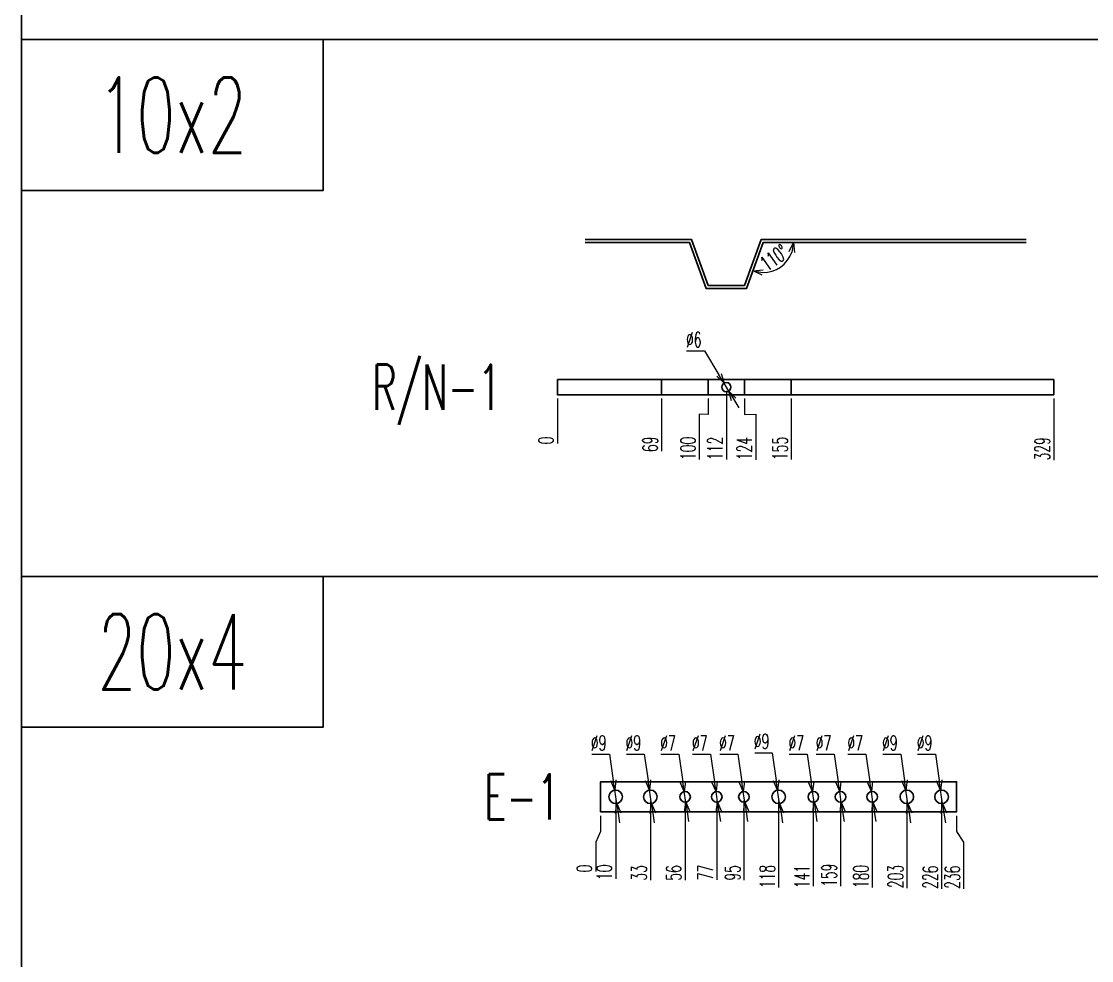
# Model space of a CAD drawing. Header units: millimetres. Extents: x 123558 to 149079, y -1073 to 14418.
# Drawn here: x 130754 to 131463, y 12008 to 12630 of the extents above; entities that cross this region are included whole.
import ezdxf
from ezdxf.enums import TextEntityAlignment as Align

# ---------------------------------------------------------------- set-up
doc = ezdxf.new("R2010")
doc.units = ezdxf.units.MM
doc.header["$LTSCALE"] = 3
doc.layers.add('@.VISIBLE', color=7, linetype='Continuous')
doc.styles.add('Ann_w01', font='romans.shx', dxfattribs={"width": 0.6, "bigfont": 'chineset.shx'})
doc.dimstyles.new('Dim 01_SC05', dxfattribs={"dimscale": 5, "dimtxt": 2, "dimasz": 1.3, "dimexe": 0.5, "dimexo": 0.5, "dimgap": 0.5, "dimtad": 1, "dimtoh": 1, "dimdec": 1, "dimzin": 12, "dimdsep": 46, "dimtxsty": 'Ann_w01', "dimblk": 'OPEN30', "dimcen": 1.5, "dimclrd": 6, "dimclre": 6, "dimclrt": 3, "dimadec": 1, "dimazin": 3, "dimtm": 1e-09, "dimtfac": 1, "dimtdec": 1, "dimtmove": 0, "dimatfit": 3, "dimldrblk": 'OPEN30', "dimfxl": 1, "dimtolj": 1, "dimlwd": 20, "dimlwe": 20, "dimarcsym": 0})

# ---------------------------------------------------------------- blocks, each defined once
blk = doc.blocks.new('*D664')
at = {"color": 6, "lineweight": 20, "transparency": 16777216}
blk.add_line((131108.83, 12380.25), (131108.83, 12350.47), dxfattribs=at)
at = {"layer": 'Defpoints', "color": 0, "transparency": 16777216}
for p in [(131108.83, 12382.75, 161.11), (131108.83, 12382.75, 161.11), (131108.83, 12356.97, 161.11)]:
    blk.add_point(p, dxfattribs=at)
at = {"color": 3, "transparency": 16777216, "insert": (131101.33, 12352.47), "char_height": 10, "attachment_point": 5, "rotation": 90, "style": 'Ann_w01'}
blk.add_mtext('\\A1;0', dxfattribs=at)
blk = doc.blocks.new('_Open30')
at = {"color": 0, "linetype": 'ByBlock', "lineweight": -2}
for p, q in [((-1, 0.27), (0, 0)), ((0, 0), (-1, -0.27)), ((0, 0), (-1, 0))]:
    blk.add_line(p, q, dxfattribs=at)
blk = doc.blocks.new('*D665')
at = {"color": 6, "lineweight": 20, "transparency": 16777216}
blk.add_line((131177.83, 12380.25), (131177.83, 12345.33), dxfattribs=at)
at = {"layer": 'Defpoints', "color": 0, "transparency": 16777216}
for p in [(131108.83, 12382.75, 161.11), (131177.83, 12382.75, 161.11), (131177.83, 12356.97, 161.11)]:
    blk.add_point(p, dxfattribs=at)
at = {"color": 3, "transparency": 16777216, "insert": (131170.33, 12349.9), "char_height": 10, "attachment_point": 5, "rotation": 90, "style": 'Ann_w01'}
blk.add_mtext('\\A1;69', dxfattribs=at)
blk = doc.blocks.new('*D666')
at = {"color": 6, "lineweight": 20, "transparency": 16777216}
for p, q in [((131208.83, 12380.25), (131208.83, 12369.75)), ((131208.83, 12369.75), (131202.83, 12369.97)), ((131202.83, 12369.97), (131202.83, 12339.9))]:
    blk.add_line(p, q, dxfattribs=at)
at = {"layer": 'Defpoints', "color": 0, "transparency": 16777216}
for p in [(131108.83, 12382.75, 161.11), (131208.83, 12382.75), (131202.83, 12356.97)]:
    blk.add_point(p, dxfattribs=at)
at = {"color": 3, "transparency": 16777216, "insert": (131195.33, 12347.18), "char_height": 10, "attachment_point": 5, "rotation": 90, "style": 'Ann_w01'}
blk.add_mtext('\\A1;100', dxfattribs=at)
blk = doc.blocks.new('*D667')
at = {"color": 6, "lineweight": 20, "transparency": 16777216}
blk.add_line((131220.83, 12385.25), (131220.83, 12339.9), dxfattribs=at)
at = {"layer": 'Defpoints', "color": 0, "transparency": 16777216}
for p in [(131220.83, 12387.75, 161.11), (131108.83, 12382.75, 161.11), (131220.83, 12356.97, 161.11)]:
    blk.add_point(p, dxfattribs=at)
at = {"color": 3, "transparency": 16777216, "insert": (131213.33, 12347.18), "char_height": 10, "attachment_point": 5, "rotation": 90, "style": 'Ann_w01'}
blk.add_mtext('\\A1;112', dxfattribs=at)
blk = doc.blocks.new('*D668')
at = {"color": 6, "lineweight": 20, "transparency": 16777216}
for p, q in [((131232.83, 12380.25), (131232.83, 12369.75)), ((131232.83, 12369.75), (131240.3, 12369.97)), ((131240.3, 12369.97), (131240.3, 12339.61))]:
    blk.add_line(p, q, dxfattribs=at)
at = {"layer": 'Defpoints', "color": 0, "transparency": 16777216}
for p in [(131108.83, 12382.75, 161.11), (131232.83, 12382.75), (131240.3, 12356.97)]:
    blk.add_point(p, dxfattribs=at)
at = {"color": 3, "transparency": 16777216, "insert": (131232.8, 12347.04), "char_height": 10, "attachment_point": 5, "rotation": 90, "style": 'Ann_w01'}
blk.add_mtext('\\A1;124', dxfattribs=at)
blk = doc.blocks.new('*D669')
at = {"color": 6, "lineweight": 20, "transparency": 16777216}
blk.add_line((131263.83, 12380.25), (131263.83, 12339.9), dxfattribs=at)
at = {"layer": 'Defpoints', "color": 0, "transparency": 16777216}
for p in [(131108.83, 12382.75, 161.11), (131263.83, 12382.75, 161.11), (131263.83, 12356.97, 161.11)]:
    blk.add_point(p, dxfattribs=at)
at = {"color": 3, "transparency": 16777216, "insert": (131256.33, 12347.18), "char_height": 10, "attachment_point": 5, "rotation": 90, "style": 'Ann_w01'}
blk.add_mtext('\\A1;155', dxfattribs=at)
blk = doc.blocks.new('*D670')
at = {"color": 6, "lineweight": 20, "transparency": 16777216}
blk.add_line((131437.83, 12380.25), (131437.83, 12339.33), dxfattribs=at)
at = {"layer": 'Defpoints', "color": 0, "transparency": 16777216}
for p in [(131108.83, 12382.75, 161.11), (131437.83, 12382.75, 161.11), (131437.83, 12356.97, 161.11)]:
    blk.add_point(p, dxfattribs=at)
at = {"color": 3, "transparency": 16777216, "insert": (131430.33, 12346.9), "char_height": 10, "attachment_point": 5, "rotation": 90, "style": 'Ann_w01'}
blk.add_mtext('\\A1;329', dxfattribs=at)
blk = doc.blocks.new('*D672')
at = {"color": 6, "lineweight": 20, "transparency": 16777216}
for p, q in [((131194.49, 12411.77), (131206.42, 12411.77)), ((131206.42, 12411.77), (131215.94, 12395.9)), ((131222.37, 12385.18), (131219.28, 12390.33)), ((131225.71, 12379.61), (131229.06, 12374.03))]:
    blk.add_line(p, q, dxfattribs=at)
at = {"layer": 'Defpoints', "color": 0, "transparency": 16777216}
for p in [(131219.28, 12390.33, 161.11), (131222.37, 12385.18, 161.11)]:
    blk.add_point(p, dxfattribs=at)
at = {"color": 6, "lineweight": 20, "transparency": 16777216, "xscale": 6.5, "yscale": 6.5, "zscale": 6.5}
for p, rotation in [((131219.28, 12390.33), 300.9562556386932), ((131222.37, 12385.18), 120.9562556386931)]:
    blk.add_blockref('_Open30', p, dxfattribs=dict(at, rotation=rotation))
at = {"color": 3, "transparency": 16777216, "insert": (131199.21, 12419.27), "char_height": 10, "attachment_point": 5, "style": 'Ann_w01'}
blk.add_mtext('\\A1;∅6', dxfattribs=at)
blk = doc.blocks.new('*D675')
at = {"color": 6, "lineweight": 20, "transparency": 16777216}
for p, q in [((131137.47, 12103.9), (131137.47, 12093.4)), ((131137.47, 12093.4), (131134.26, 12086.37)), ((131134.26, 12086.37), (131134.26, 12066.87))]:
    blk.add_line(p, q, dxfattribs=at)
at = {"layer": 'Defpoints', "color": 0, "transparency": 16777216}
for p in [(131137.47, 12116.4), (131137.47, 12106.4), (131134.26, 12073.37)]:
    blk.add_point(p, dxfattribs=at)
at = {"color": 3, "transparency": 16777216, "insert": (131126.76, 12068.87), "char_height": 10, "attachment_point": 5, "rotation": 90, "style": 'Ann_w01'}
blk.add_mtext('\\A1;0', dxfattribs=at)
blk = doc.blocks.new('*D676')
at = {"color": 6, "lineweight": 20, "transparency": 16777216}
blk.add_line((131147.47, 12113.9), (131147.47, 12062.01), dxfattribs=at)
at = {"layer": 'Defpoints', "color": 0, "transparency": 16777216}
for p in [(131137.47, 12116.4), (131147.47, 12116.4), (131147.47, 12073.37)]:
    blk.add_point(p, dxfattribs=at)
at = {"color": 3, "transparency": 16777216, "insert": (131139.97, 12066.44), "char_height": 10, "attachment_point": 5, "rotation": 90, "style": 'Ann_w01'}
blk.add_mtext('\\A1;10', dxfattribs=at)
blk = doc.blocks.new('*D677')
at = {"color": 6, "lineweight": 20, "transparency": 16777216}
blk.add_line((131170.47, 12113.9), (131170.47, 12061.16), dxfattribs=at)
at = {"layer": 'Defpoints', "color": 0, "transparency": 16777216}
for p in [(131137.47, 12116.4), (131170.47, 12116.4), (131170.47, 12073.37)]:
    blk.add_point(p, dxfattribs=at)
at = {"color": 3, "transparency": 16777216, "insert": (131162.97, 12066.01), "char_height": 10, "attachment_point": 5, "rotation": 90, "style": 'Ann_w01'}
blk.add_mtext('\\A1;33', dxfattribs=at)
blk = doc.blocks.new('*D678')
at = {"color": 6, "lineweight": 20, "transparency": 16777216}
blk.add_line((131193.47, 12113.9), (131193.47, 12061.16), dxfattribs=at)
at = {"layer": 'Defpoints', "color": 0, "transparency": 16777216}
for p in [(131137.47, 12116.4), (131193.47, 12116.4), (131193.47, 12073.37)]:
    blk.add_point(p, dxfattribs=at)
at = {"color": 3, "transparency": 16777216, "insert": (131185.97, 12066.01), "char_height": 10, "attachment_point": 5, "rotation": 90, "style": 'Ann_w01'}
blk.add_mtext('\\A1;56', dxfattribs=at)
blk = doc.blocks.new('*D679')
at = {"color": 6, "lineweight": 20, "transparency": 16777216}
blk.add_line((131214.47, 12113.9), (131214.47, 12061.44), dxfattribs=at)
at = {"layer": 'Defpoints', "color": 0, "transparency": 16777216}
for p in [(131137.47, 12116.4), (131214.47, 12116.4), (131214.47, 12073.66)]:
    blk.add_point(p, dxfattribs=at)
at = {"color": 3, "transparency": 16777216, "insert": (131206.97, 12066.3), "char_height": 10, "attachment_point": 5, "rotation": 90, "style": 'Ann_w01'}
blk.add_mtext('\\A1;77', dxfattribs=at)
blk = doc.blocks.new('*D680')
at = {"color": 6, "lineweight": 20, "transparency": 16777216}
blk.add_line((131232.47, 12113.9), (131232.47, 12061.16), dxfattribs=at)
at = {"layer": 'Defpoints', "color": 0, "transparency": 16777216}
for p in [(131137.47, 12116.4), (131232.47, 12116.4), (131232.47, 12073.37)]:
    blk.add_point(p, dxfattribs=at)
at = {"color": 3, "transparency": 16777216, "insert": (131224.97, 12066.01), "char_height": 10, "attachment_point": 5, "rotation": 90, "style": 'Ann_w01'}
blk.add_mtext('\\A1;95', dxfattribs=at)
blk = doc.blocks.new('*D681')
at = {"color": 6, "lineweight": 20, "transparency": 16777216}
blk.add_line((131255.47, 12113.9), (131255.47, 12056.3), dxfattribs=at)
at = {"layer": 'Defpoints', "color": 0, "transparency": 16777216}
for p in [(131137.47, 12116.4), (131255.47, 12116.4), (131255.47, 12073.37)]:
    blk.add_point(p, dxfattribs=at)
at = {"color": 3, "transparency": 16777216, "insert": (131247.97, 12063.59), "char_height": 10, "attachment_point": 5, "rotation": 90, "style": 'Ann_w01'}
blk.add_mtext('\\A1;118', dxfattribs=at)
blk = doc.blocks.new('*D682')
at = {"color": 6, "lineweight": 20, "transparency": 16777216}
blk.add_line((131278.47, 12113.9), (131278.47, 12057.16), dxfattribs=at)
at = {"layer": 'Defpoints', "color": 0, "transparency": 16777216}
for p in [(131137.47, 12116.4), (131278.47, 12116.4), (131278.47, 12072.51)]:
    blk.add_point(p, dxfattribs=at)
at = {"color": 3, "transparency": 16777216, "insert": (131270.97, 12063.59), "char_height": 10, "attachment_point": 5, "rotation": 90, "style": 'Ann_w01'}
blk.add_mtext('\\A1;141', dxfattribs=at)
blk = doc.blocks.new('*D683')
at = {"color": 6, "lineweight": 20, "transparency": 16777216}
blk.add_line((131296.47, 12113.9), (131296.47, 12057.3), dxfattribs=at)
at = {"layer": 'Defpoints', "color": 0, "transparency": 16777216}
for p in [(131137.47, 12116.4), (131296.47, 12116.4), (131296.47, 12074.09)]:
    blk.add_point(p, dxfattribs=at)
at = {"color": 3, "transparency": 16777216, "insert": (131288.97, 12064.44), "char_height": 10, "attachment_point": 5, "rotation": 90, "style": 'Ann_w01'}
blk.add_mtext('\\A1;159', dxfattribs=at)
blk = doc.blocks.new('*D684')
at = {"color": 6, "lineweight": 20, "transparency": 16777216}
blk.add_line((131317.47, 12113.9), (131317.47, 12056.3), dxfattribs=at)
at = {"layer": 'Defpoints', "color": 0, "transparency": 16777216}
for p in [(131137.47, 12116.4), (131317.47, 12116.4), (131317.47, 12073.37)]:
    blk.add_point(p, dxfattribs=at)
at = {"color": 3, "transparency": 16777216, "insert": (131309.97, 12063.59), "char_height": 10, "attachment_point": 5, "rotation": 90, "style": 'Ann_w01'}
blk.add_mtext('\\A1;180', dxfattribs=at)
blk = doc.blocks.new('*D685')
at = {"color": 6, "lineweight": 20, "transparency": 16777216}
blk.add_line((131340.47, 12113.9), (131340.47, 12055.87), dxfattribs=at)
at = {"layer": 'Defpoints', "color": 0, "transparency": 16777216}
for p in [(131137.47, 12116.4), (131340.47, 12116.4), (131340.47, 12073.8)]:
    blk.add_point(p, dxfattribs=at)
at = {"color": 3, "transparency": 16777216, "insert": (131332.97, 12063.59), "char_height": 10, "attachment_point": 5, "rotation": 90, "style": 'Ann_w01'}
blk.add_mtext('\\A1;203', dxfattribs=at)
blk = doc.blocks.new('*D686')
at = {"color": 6, "lineweight": 20, "transparency": 16777216}
blk.add_line((131363.47, 12113.9), (131363.47, 12055.44), dxfattribs=at)
at = {"layer": 'Defpoints', "color": 0, "transparency": 16777216}
for p in [(131137.47, 12116.4), (131363.47, 12116.4), (131363.47, 12073.37)]:
    blk.add_point(p, dxfattribs=at)
at = {"color": 3, "transparency": 16777216, "insert": (131355.97, 12063.16), "char_height": 10, "attachment_point": 5, "rotation": 90, "style": 'Ann_w01'}
blk.add_mtext('\\A1;226', dxfattribs=at)
blk = doc.blocks.new('*D687')
at = {"color": 6, "lineweight": 20, "transparency": 16777216}
for p, q in [((131373.47, 12103.9), (131373.47, 12093.4)), ((131373.47, 12093.4), (131378.1, 12086.37)), ((131378.1, 12086.37), (131378.1, 12055.44))]:
    blk.add_line(p, q, dxfattribs=at)
at = {"layer": 'Defpoints', "color": 0, "transparency": 16777216}
for p in [(131137.47, 12116.4), (131373.47, 12106.4), (131378.1, 12073.37)]:
    blk.add_point(p, dxfattribs=at)
at = {"color": 3, "transparency": 16777216, "insert": (131370.6, 12063.16), "char_height": 10, "attachment_point": 5, "rotation": 90, "style": 'Ann_w01'}
blk.add_mtext('\\A1;236', dxfattribs=at)
blk = doc.blocks.new('*D688')
at = {"color": 6, "lineweight": 20, "transparency": 16777216}
for p, q in [((131347.6, 12144.61), (131359.38, 12144.61)), ((131359.38, 12144.61), (131361.89, 12127.29)), ((131364.12, 12111.95), (131362.83, 12120.86)), ((131365.05, 12105.52), (131365.98, 12099.08))]:
    blk.add_line(p, q, dxfattribs=at)
at = {"layer": 'Defpoints', "color": 0, "transparency": 16777216}
for p in [(131362.83, 12120.86), (131364.12, 12111.95)]:
    blk.add_point(p, dxfattribs=at)
at = {"color": 6, "lineweight": 20, "transparency": 16777216, "xscale": 6.5, "yscale": 6.5, "zscale": 6.5}
for p, rotation in [((131362.83, 12120.86), 278.2528858712109), ((131364.12, 12111.95), 98.25288587121092)]:
    blk.add_blockref('_Open30', p, dxfattribs=dict(at, rotation=rotation))
at = {"color": 3, "transparency": 16777216, "insert": (131352.17, 12152.11), "char_height": 10, "attachment_point": 5, "style": 'Ann_w01'}
blk.add_mtext('\\A1;∅9', dxfattribs=at)
blk = doc.blocks.new('*D689')
at = {"color": 6, "lineweight": 20, "transparency": 16777216}
for p, q in [((131131.6, 12144.61), (131143.38, 12144.61)), ((131143.38, 12144.61), (131145.89, 12127.29)), ((131148.12, 12111.95), (131146.83, 12120.86)), ((131149.05, 12105.52), (131149.98, 12099.08))]:
    blk.add_line(p, q, dxfattribs=at)
at = {"layer": 'Defpoints', "color": 0, "transparency": 16777216}
for p in [(131146.83, 12120.86), (131148.12, 12111.95)]:
    blk.add_point(p, dxfattribs=at)
at = {"color": 6, "lineweight": 20, "transparency": 16777216, "xscale": 6.5, "yscale": 6.5, "zscale": 6.5}
for p, rotation in [((131146.83, 12120.86), 278.2528858712076), ((131148.12, 12111.95), 98.2528858712076)]:
    blk.add_blockref('_Open30', p, dxfattribs=dict(at, rotation=rotation))
at = {"color": 3, "transparency": 16777216, "insert": (131136.17, 12152.11), "char_height": 10, "attachment_point": 5, "style": 'Ann_w01'}
blk.add_mtext('\\A1;∅9', dxfattribs=at)
blk = doc.blocks.new('*D690')
at = {"color": 6, "lineweight": 20, "transparency": 16777216}
for p, q in [((131324.6, 12144.61), (131336.38, 12144.61)), ((131336.38, 12144.61), (131338.89, 12127.29)), ((131341.12, 12111.95), (131339.83, 12120.86)), ((131342.05, 12105.52), (131342.98, 12099.08))]:
    blk.add_line(p, q, dxfattribs=at)
at = {"layer": 'Defpoints', "color": 0, "transparency": 16777216}
for p in [(131339.83, 12120.86), (131341.12, 12111.95)]:
    blk.add_point(p, dxfattribs=at)
at = {"color": 6, "lineweight": 20, "transparency": 16777216, "xscale": 6.5, "yscale": 6.5, "zscale": 6.5}
for p, rotation in [((131339.83, 12120.86), 278.2528858712225), ((131341.12, 12111.95), 98.25288587122257)]:
    blk.add_blockref('_Open30', p, dxfattribs=dict(at, rotation=rotation))
at = {"color": 3, "transparency": 16777216, "insert": (131329.17, 12152.11), "char_height": 10, "attachment_point": 5, "style": 'Ann_w01'}
blk.add_mtext('\\A1;∅9', dxfattribs=at)
blk = doc.blocks.new('*D691')
at = {"color": 6, "lineweight": 20, "transparency": 16777216}
for p, q in [((131154.6, 12144.61), (131166.38, 12144.61)), ((131166.38, 12144.61), (131168.89, 12127.29)), ((131171.12, 12111.95), (131169.83, 12120.86)), ((131172.05, 12105.52), (131172.98, 12099.08))]:
    blk.add_line(p, q, dxfattribs=at)
at = {"layer": 'Defpoints', "color": 0, "transparency": 16777216}
for p in [(131169.83, 12120.86), (131171.12, 12111.95)]:
    blk.add_point(p, dxfattribs=at)
at = {"color": 6, "lineweight": 20, "transparency": 16777216, "xscale": 6.5, "yscale": 6.5, "zscale": 6.5}
for p, rotation in [((131169.83, 12120.86), 278.2528858704674), ((131171.12, 12111.95), 98.25288587046747)]:
    blk.add_blockref('_Open30', p, dxfattribs=dict(at, rotation=rotation))
at = {"color": 3, "transparency": 16777216, "insert": (131159.17, 12152.11), "char_height": 10, "attachment_point": 5, "style": 'Ann_w01'}
blk.add_mtext('\\A1;∅9', dxfattribs=at)
blk = doc.blocks.new('*D692')
at = {"color": 6, "lineweight": 20, "transparency": 16777216}
for p, q in [((131280.45, 12144.61), (131292.38, 12144.61)), ((131292.38, 12144.61), (131295.04, 12126.3)), ((131296.98, 12112.94), (131295.97, 12119.87)), ((131297.91, 12106.51), (131298.84, 12100.07))]:
    blk.add_line(p, q, dxfattribs=at)
at = {"layer": 'Defpoints', "color": 0, "transparency": 16777216}
for p in [(131295.97, 12119.87), (131296.98, 12112.94)]:
    blk.add_point(p, dxfattribs=at)
at = {"color": 6, "lineweight": 20, "transparency": 16777216, "xscale": 6.5, "yscale": 6.5, "zscale": 6.5}
for p, rotation in [((131295.97, 12119.87), 278.2528858706122), ((131296.98, 12112.94), 98.25288587061219)]:
    blk.add_blockref('_Open30', p, dxfattribs=dict(at, rotation=rotation))
at = {"color": 3, "transparency": 16777216, "insert": (131285.17, 12152.11), "char_height": 10, "attachment_point": 5, "style": 'Ann_w01'}
blk.add_mtext('\\A1;∅7', dxfattribs=at)
blk = doc.blocks.new('*D693')
at = {"color": 6, "lineweight": 20, "transparency": 16777216}
for p, q in [((131262.45, 12144.61), (131274.38, 12144.61)), ((131274.38, 12144.61), (131277.04, 12126.3)), ((131278.98, 12112.94), (131277.97, 12119.87)), ((131279.91, 12106.51), (131280.84, 12100.07))]:
    blk.add_line(p, q, dxfattribs=at)
at = {"layer": 'Defpoints', "color": 0, "transparency": 16777216}
for p in [(131277.97, 12119.87), (131278.98, 12112.94)]:
    blk.add_point(p, dxfattribs=at)
at = {"color": 6, "lineweight": 20, "transparency": 16777216, "xscale": 6.5, "yscale": 6.5, "zscale": 6.5}
for p, rotation in [((131277.97, 12119.87), 278.2528858708416), ((131278.98, 12112.94), 98.25288587084155)]:
    blk.add_blockref('_Open30', p, dxfattribs=dict(at, rotation=rotation))
at = {"color": 3, "transparency": 16777216, "insert": (131267.17, 12152.11), "char_height": 10, "attachment_point": 5, "style": 'Ann_w01'}
blk.add_mtext('\\A1;∅7', dxfattribs=at)
blk = doc.blocks.new('*D694')
at = {"color": 6, "lineweight": 20, "transparency": 16777216}
for p, q in [((131239.6, 12145.6), (131251.24, 12145.6)), ((131251.24, 12145.6), (131253.89, 12127.29)), ((131256.12, 12111.95), (131254.83, 12120.86)), ((131257.05, 12105.52), (131257.98, 12099.08))]:
    blk.add_line(p, q, dxfattribs=at)
at = {"layer": 'Defpoints', "color": 0, "transparency": 16777216}
for p in [(131254.83, 12120.86), (131256.12, 12111.95)]:
    blk.add_point(p, dxfattribs=at)
at = {"color": 6, "lineweight": 20, "transparency": 16777216, "xscale": 6.5, "yscale": 6.5, "zscale": 6.5}
for p, rotation in [((131254.83, 12120.86), 278.2528858710375), ((131256.12, 12111.95), 98.25288587103752)]:
    blk.add_blockref('_Open30', p, dxfattribs=dict(at, rotation=rotation))
at = {"color": 3, "transparency": 16777216, "insert": (131244.17, 12153.1), "char_height": 10, "attachment_point": 5, "style": 'Ann_w01'}
blk.add_mtext('\\A1;∅9', dxfattribs=at)
blk = doc.blocks.new('*D695')
at = {"color": 6, "lineweight": 20, "transparency": 16777216}
for p, q in [((131216.45, 12144.61), (131228.38, 12144.61)), ((131228.38, 12144.61), (131231.04, 12126.3)), ((131232.98, 12112.94), (131231.97, 12119.87)), ((131233.91, 12106.51), (131234.84, 12100.07))]:
    blk.add_line(p, q, dxfattribs=at)
at = {"layer": 'Defpoints', "color": 0, "transparency": 16777216}
for p in [(131231.97, 12119.87), (131232.98, 12112.94)]:
    blk.add_point(p, dxfattribs=at)
at = {"color": 6, "lineweight": 20, "transparency": 16777216, "xscale": 6.5, "yscale": 6.5, "zscale": 6.5}
for p, rotation in [((131231.97, 12119.87), 278.2528858710816), ((131232.98, 12112.94), 98.25288587108159)]:
    blk.add_blockref('_Open30', p, dxfattribs=dict(at, rotation=rotation))
at = {"color": 3, "transparency": 16777216, "insert": (131221.17, 12152.11), "char_height": 10, "attachment_point": 5, "style": 'Ann_w01'}
blk.add_mtext('\\A1;∅7', dxfattribs=at)
blk = doc.blocks.new('*D696')
at = {"color": 6, "lineweight": 20, "transparency": 16777216}
for p, q in [((131198.45, 12144.61), (131210.38, 12144.61)), ((131210.38, 12144.61), (131213.04, 12126.3)), ((131214.98, 12112.94), (131213.97, 12119.87)), ((131215.91, 12106.51), (131216.84, 12100.07))]:
    blk.add_line(p, q, dxfattribs=at)
at = {"layer": 'Defpoints', "color": 0, "transparency": 16777216}
for p in [(131213.97, 12119.87), (131214.98, 12112.94)]:
    blk.add_point(p, dxfattribs=at)
at = {"color": 6, "lineweight": 20, "transparency": 16777216, "xscale": 6.5, "yscale": 6.5, "zscale": 6.5}
for p, rotation in [((131213.97, 12119.87), 278.2528858713237), ((131214.98, 12112.94), 98.25288587132371)]:
    blk.add_blockref('_Open30', p, dxfattribs=dict(at, rotation=rotation))
at = {"color": 3, "transparency": 16777216, "insert": (131203.17, 12152.11), "char_height": 10, "attachment_point": 5, "style": 'Ann_w01'}
blk.add_mtext('\\A1;∅7', dxfattribs=at)
blk = doc.blocks.new('*D697')
at = {"color": 6, "lineweight": 20, "transparency": 16777216}
for p, q in [((131177.45, 12144.61), (131189.38, 12144.61)), ((131189.38, 12144.61), (131192.04, 12126.3)), ((131193.98, 12112.94), (131192.97, 12119.87)), ((131194.91, 12106.51), (131195.84, 12100.07))]:
    blk.add_line(p, q, dxfattribs=at)
at = {"layer": 'Defpoints', "color": 0, "transparency": 16777216}
for p in [(131192.97, 12119.87), (131193.98, 12112.94)]:
    blk.add_point(p, dxfattribs=at)
at = {"color": 6, "lineweight": 20, "transparency": 16777216, "xscale": 6.5, "yscale": 6.5, "zscale": 6.5}
for p, rotation in [((131192.97, 12119.87), 278.2528858710859), ((131193.98, 12112.94), 98.25288587108588)]:
    blk.add_blockref('_Open30', p, dxfattribs=dict(at, rotation=rotation))
at = {"color": 3, "transparency": 16777216, "insert": (131182.17, 12152.11), "char_height": 10, "attachment_point": 5, "style": 'Ann_w01'}
blk.add_mtext('\\A1;∅7', dxfattribs=at)
blk = doc.blocks.new('*D698')
at = {"color": 6, "lineweight": 20, "transparency": 16777216}
for p, q in [((131301.45, 12144.61), (131313.38, 12144.61)), ((131313.38, 12144.61), (131316.04, 12126.3)), ((131317.98, 12112.94), (131316.97, 12119.87)), ((131318.91, 12106.51), (131319.84, 12100.07))]:
    blk.add_line(p, q, dxfattribs=at)
at = {"layer": 'Defpoints', "color": 0, "transparency": 16777216}
for p in [(131316.97, 12119.87), (131317.98, 12112.94)]:
    blk.add_point(p, dxfattribs=at)
at = {"color": 6, "lineweight": 20, "transparency": 16777216, "xscale": 6.5, "yscale": 6.5, "zscale": 6.5}
for p, rotation in [((131316.97, 12119.87), 278.2528858705972), ((131317.98, 12112.94), 98.25288587059725)]:
    blk.add_blockref('_Open30', p, dxfattribs=dict(at, rotation=rotation))
at = {"color": 3, "transparency": 16777216, "insert": (131306.17, 12152.11), "char_height": 10, "attachment_point": 5, "style": 'Ann_w01'}
blk.add_mtext('\\A1;∅7', dxfattribs=at)
blk = doc.blocks.new('*D706')
at = {"color": 6, "lineweight": 20, "transparency": 16777216}
blk.add_arc((131245.33, 12483.64), 19.93, 268.77506, 341.22494, dxfattribs=at)
at = {"layer": 'Defpoints', "color": 0, "transparency": 16777216}
for p in [(131245.33, 12483.64, 161.11), (131245.33, 12483.64, 161.11), (131419.58, 12483.64, 161.11), (131251.04, 12464.55), (131234.23, 12453.14, 161.11)]:
    blk.add_point(p, dxfattribs=at)
at = {"color": 6, "lineweight": 20, "transparency": 16777216, "xscale": 6.5, "yscale": 6.5, "zscale": 6.5}
for p, rotation in [((131265.25, 12483.64), 80.61247154068319), ((131238.51, 12464.91), 169.3875284592882)]:
    blk.add_blockref('_Open30', p, dxfattribs=dict(at, rotation=rotation))
at = {"color": 3, "transparency": 16777216, "insert": (131252.45, 12473.46), "char_height": 10, "attachment_point": 5, "rotation": 35, "style": 'Ann_w01'}
blk.add_mtext('\\A1;110°', dxfattribs=at)

msp = doc.modelspace()

# ---------------------------------------------------------------- linework, layer by layer
for p, q in [((130753.55, 12617.96), (132322.9, 12617.96)), ((130753.55, 12262.43), (132322.9, 12262.43))]:
    msp.add_line(p, q)
for points in [[(130753.55, 14418.19), (132322.9, 14418.19), (132322.9, 11964.06), (130753.55, 11964.06)], [(130753.55, 12517.96), (130953.55, 12517.96), (130953.55, 12617.96), (130753.55, 12617.96)], [(130753.55, 12162.43), (130953.55, 12162.43), (130953.55, 12262.43), (130753.55, 12262.43)], [(131137.47, 12106.4), (131373.47, 12106.4), (131373.47, 12126.4), (131137.47, 12126.4)]]:
    msp.add_lwpolyline(points, close=True)
at = {"color": 7}
for centre, radius in [((131147.47, 12116.4), 4.5), ((131170.47, 12116.4), 4.5), ((131193.47, 12116.4), 3.5), ((131214.47, 12116.4), 3.5), ((131232.47, 12116.4), 3.5), ((131255.47, 12116.4), 4.5), ((131278.47, 12116.4), 3.5), ((131296.47, 12116.4), 3.5), ((131317.47, 12116.4), 3.5), ((131340.47, 12116.4), 4.5), ((131363.47, 12116.4), 4.5)]:
    msp.add_circle(centre, radius, dxfattribs=at)
at = {"layer": '@.VISIBLE', "color": 1}
for p, q in [((131108.83, 12392.75, 161.11), (131108.83, 12382.75, 161.11)), ((131177.83, 12392.75, 161.11), (131177.83, 12382.75, 161.11)), ((131208.83, 12392.75, 161.11), (131208.83, 12382.75, 161.11)), ((131232.83, 12392.75, 161.11), (131232.83, 12382.75, 161.11)), ((131263.83, 12392.75, 161.11), (131263.83, 12382.75, 161.11)), ((131437.83, 12392.75, 161.11), (131437.83, 12382.75, 161.11))]:
    msp.add_line(p, q, dxfattribs=at)
at = {"layer": '@.VISIBLE', "color": 1, "elevation": 161.11}
for points in [[(131127.33, 12485.64), (131197.72, 12485.64), (131208.83, 12455.14), (131232.83, 12455.14), (131243.93, 12485.64), (131419.58, 12485.64)], [(131127.33, 12483.64), (131196.32, 12483.64), (131207.43, 12453.14), (131234.23, 12453.14), (131245.33, 12483.64), (131419.58, 12483.64)]]:
    msp.add_lwpolyline(points, dxfattribs=at)
msp.add_lwpolyline([(131108.83, 12392.75), (131108.83, 12382.75), (131437.83, 12382.75), (131437.83, 12392.75)], close=True, dxfattribs=at)
at = {"layer": '@.VISIBLE', "color": 1}
msp.add_circle((131220.83, 12387.75, 161.11), 3, dxfattribs=at)

# ---------------------------------------------------------------- texts
at = {"color": 1, "style": 'Ann_w01', "width": 0.6}
for s, p in [('10x2', (130853.55, 12567.96)), ('20x4', (130853.55, 12212.43))]:
    msp.add_text(s, height=50, dxfattribs=at).set_placement(p, align=Align.MIDDLE_CENTER)
at = {"style": 'Ann_w01', "width": 0.6}
for s, p in [('R/N-1', (131028.83, 12387.75, 161.11)), ('E-1', (131085.47, 12116.4))]:
    msp.add_text(s, height=30, dxfattribs=at).set_placement(p, align=Align.MIDDLE_CENTER)

# ---------------------------------------------------------------- dimensions: what is measured, and where the dimension line sits
dim = msp.add_angular_dim_2l(base=(131251.04, 12464.55), line1=((131245.33, 12483.64, 161.11), (131419.58, 12483.64, 161.11)), line2=((131234.23, 12453.14, 161.11), (131245.33, 12483.64, 161.11)), dimstyle='Dim 01_SC05')
dim.commit()
dim.dimension.update_dxf_attribs({"geometry": '*D706', "text_midpoint": (131252.45, 12473.46)})
for p1, p2, picture, middle in [((131222.37, 12385.18, 161.11), (131219.28, 12390.33, 161.11), '*D672', (131199.21, 12411.77)), ((131148.12, 12111.95), (131146.83, 12120.86), '*D689', (131136.17, 12144.61)), ((131171.12, 12111.95), (131169.83, 12120.86), '*D691', (131159.17, 12144.61)), ((131193.98, 12112.94), (131192.97, 12119.87), '*D697', (131182.17, 12144.61)), ((131214.98, 12112.94), (131213.97, 12119.87), '*D696', (131203.17, 12144.61)), ((131232.98, 12112.94), (131231.97, 12119.87), '*D695', (131221.17, 12144.61)), ((131256.12, 12111.95), (131254.83, 12120.86), '*D694', (131244.17, 12145.6)), ((131278.98, 12112.94), (131277.97, 12119.87), '*D693', (131267.17, 12144.61)), ((131296.98, 12112.94), (131295.97, 12119.87), '*D692', (131285.17, 12144.61)), ((131317.98, 12112.94), (131316.97, 12119.87), '*D698', (131306.17, 12144.61)), ((131341.12, 12111.95), (131339.83, 12120.86), '*D690', (131329.17, 12144.61)), ((131364.12, 12111.95), (131362.83, 12120.86), '*D688', (131352.17, 12144.61))]:
    dim = msp.add_diameter_dim_2p(p1=p1, p2=p2, dimstyle='Dim 01_SC05')
    dim.commit()
    dim.dimension.update_dxf_attribs({"geometry": picture, "text_midpoint": middle, "dimtype": 163})
for feature_location, offset, origin, picture, middle in [((131220.83, 12387.75, 161.11), (0, -30.78), (131108.83, 12382.75, 161.11), '*D667', (131213.33, 12347.18)), ((131108.82553069, 12382.75400618, 161.10959666), (0, -25.78491752), (131108.82553069, 12382.75400618, 161.10959666), '*D664', (131101.32553069, 12352.46908866)), ((131177.83, 12382.75, 161.11), (0, -25.78), (131108.83, 12382.75, 161.11), '*D665', (131170.33, 12349.9)), ((131208.83, 12382.75), (-5.99, -25.78), (131108.83, 12382.75, 161.11), '*D666', (131195.33, 12347.18)), ((131232.83, 12382.75), (7.47, -25.78), (131108.83, 12382.75, 161.11), '*D668', (131232.8, 12347.04)), ((131263.83, 12382.75, 161.11), (0, -25.78), (131108.83, 12382.75, 161.11), '*D669', (131256.33, 12347.18)), ((131437.83, 12382.75, 161.11), (0, -25.78), (131108.83, 12382.75, 161.11), '*D670', (131430.33, 12346.9)), ((131137.47294386, 12106.40259366), (-3.21570986, -33.03121537), (131137.47294386, 12116.40259366), '*D675', (131126.757234, 12068.87137829)), ((131147.47, 12116.4), (0, -43.03), (131137.47, 12116.4), '*D676', (131139.97, 12066.44)), ((131170.47, 12116.4), (0, -43.03), (131137.47, 12116.4), '*D677', (131162.97, 12066.01)), ((131193.47, 12116.4), (0, -43.03), (131137.47, 12116.4), '*D678', (131185.97, 12066.01)), ((131214.47, 12116.4), (0, -42.75), (131137.47, 12116.4), '*D679', (131206.97, 12066.3)), ((131232.47, 12116.4), (0, -43.03), (131137.47, 12116.4), '*D680', (131224.97, 12066.01)), ((131255.47, 12116.4), (0, -43.03), (131137.47, 12116.4), '*D681', (131247.97, 12063.59)), ((131278.47, 12116.4), (0, -43.89), (131137.47, 12116.4), '*D682', (131270.97, 12063.59)), ((131296.47, 12116.4), (0, -42.32), (131137.47, 12116.4), '*D683', (131288.97, 12064.44)), ((131317.47, 12116.4), (0, -43.03), (131137.47, 12116.4), '*D684', (131309.97, 12063.59)), ((131340.47, 12116.4), (0, -42.6), (131137.47, 12116.4), '*D685', (131332.97, 12063.59)), ((131363.47, 12116.4), (0, -43.03), (131137.47, 12116.4), '*D686', (131355.97, 12063.16)), ((131373.47, 12106.4), (4.63, -33.03), (131137.47, 12116.4), '*D687', (131370.6, 12063.16))]:
    dim = msp.add_ordinate_dim(feature_location=feature_location, offset=offset, dtype=1, origin=origin, dimstyle='Dim 01_SC05')
    dim.commit()
    dim.dimension.update_dxf_attribs({"geometry": picture, "text_midpoint": middle})

doc.saveas('drawing.dxf')
